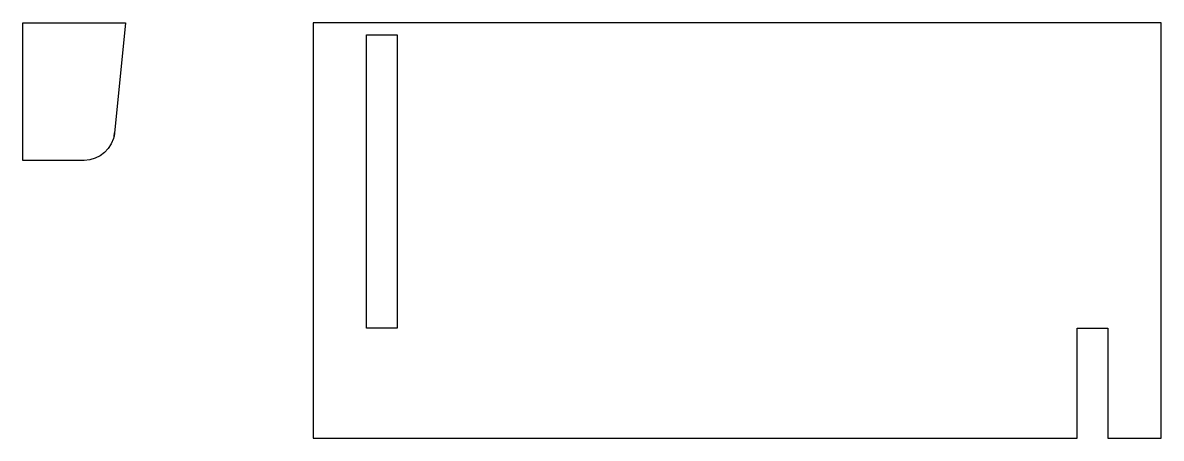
# Model space of a CAD drawing. Header units: millimetres. Extents: x -23.4 to 13.9, y 0 to 13.6.
import ezdxf

# ---------------------------------------------------------------- set-up
doc = ezdxf.new("R2010")
doc.units = ezdxf.units.MM
doc.layers.get('0').update_dxf_attribs({"linetype": 'CONTINUOUS'})

msp = doc.modelspace()

# ---------------------------------------------------------------- linework, layer by layer
msp.add_lwpolyline([(-23.369, 13.594), (-20.011, 13.594), (-20.382, 9.876), (-20.37, 9.994, -0.385397), (-21.365, 9.094), (-21.494, 9.094), (-23.369, 9.094)], format="xyb", close=True)
for points in [[(-13.87, 0), (11.12, 0), (11.12, 3.6), (12.12, 3.6), (12.12, 0), (13.87, 0), (13.87, 13.6), (-13.87, 13.6)], [(-12.12, 3.6), (-12.12, 13.2), (-11.12, 13.2), (-11.12, 3.6)]]:
    msp.add_lwpolyline(points, close=True)

doc.saveas('drawing.dxf')
